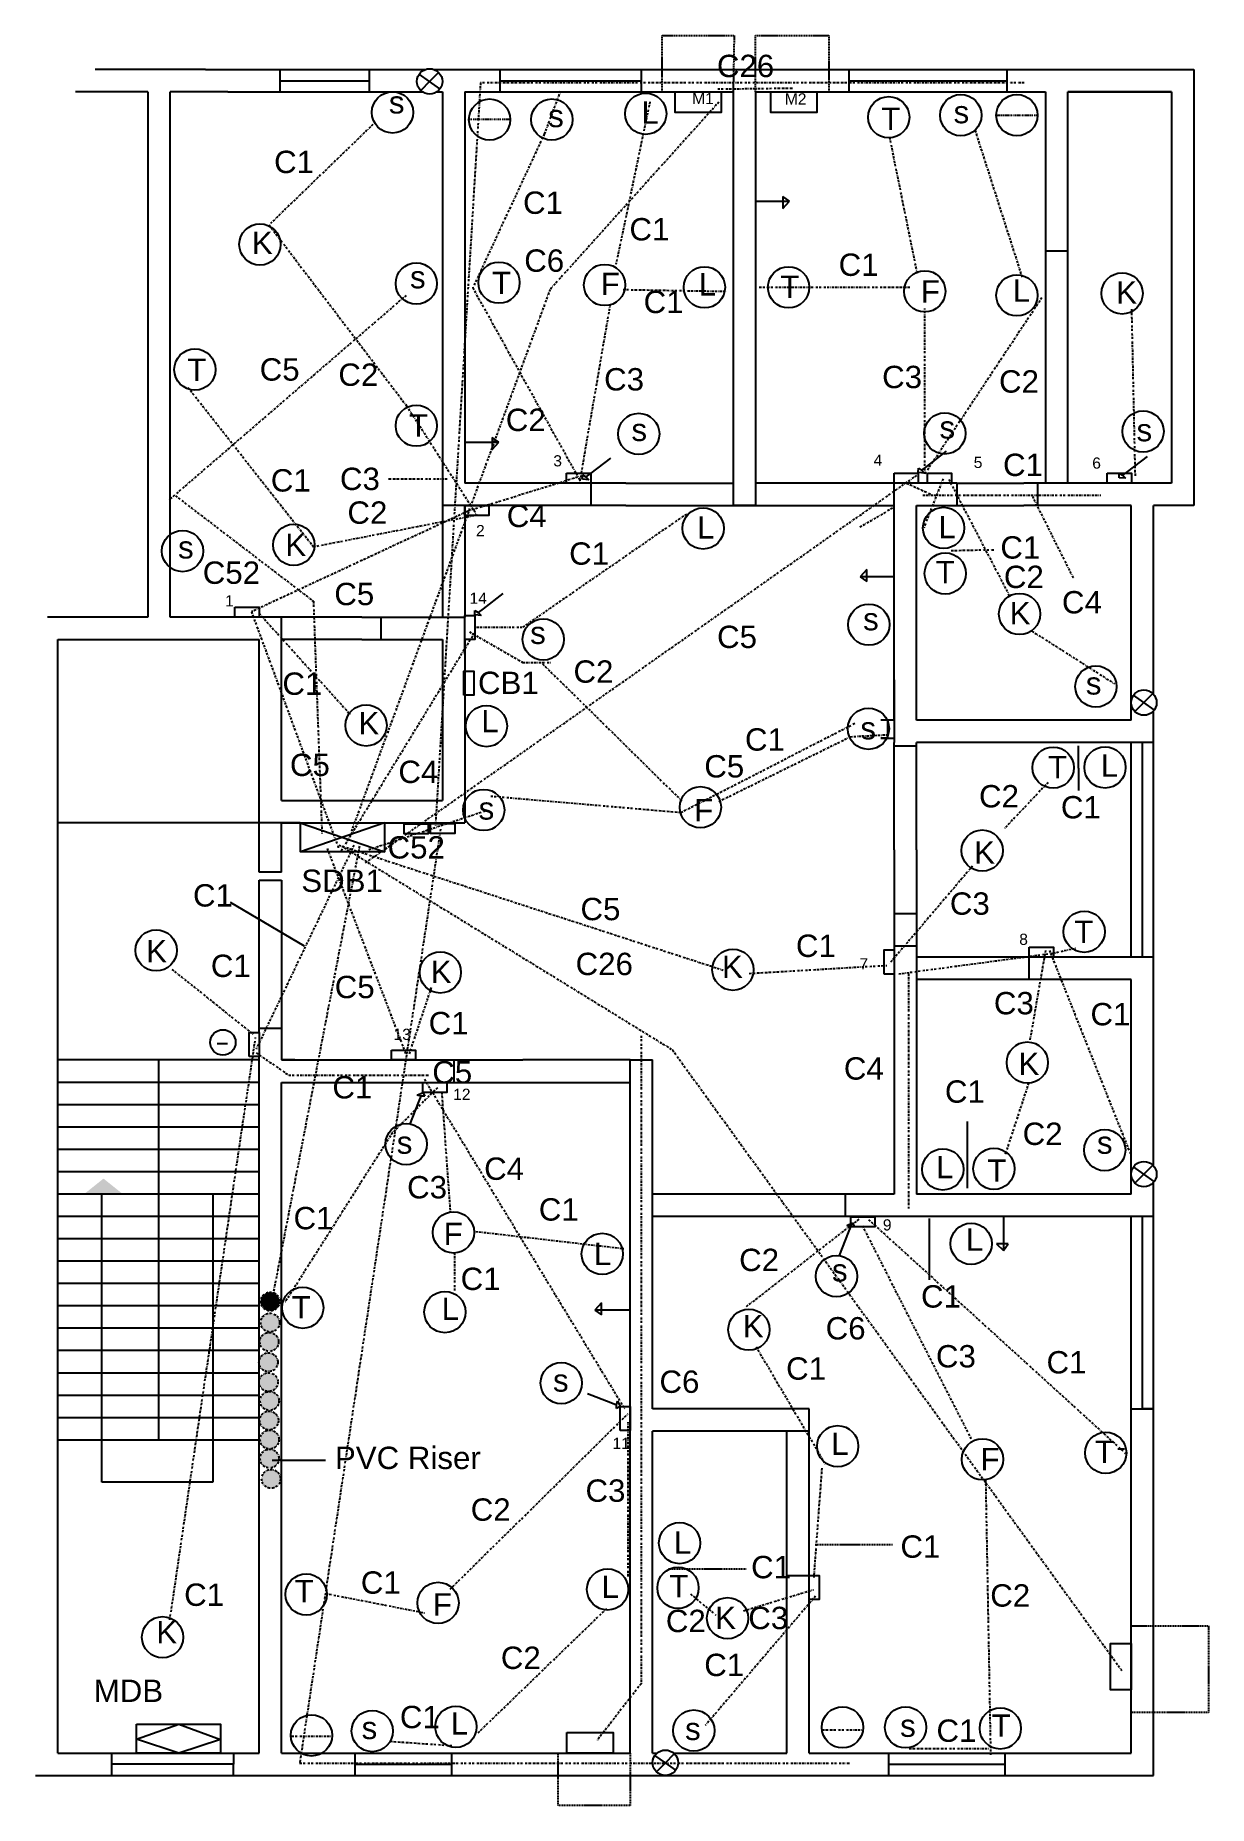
# Model space of a CAD drawing. Header units: inches. Extents: x 388 to 912, y 83 to 875.
import ezdxf

# ---------------------------------------------------------------- set-up
doc = ezdxf.new("R2010")
doc.units = ezdxf.units.IN
doc.header["$MEASUREMENT"] = 0
for name, pattern in [('BORDER', [1.75, 0.5, -0.25, 0.5, -0.25, 0, -0.25]), ('BORDERX2', [3.5, 1, -0.5, 1, -0.5, 0, -0.5]), ('DASHED', [0.75, 0.5, -0.25])]:
    doc.linetypes.add(name, pattern=pattern)
doc.styles.get("Standard").update_dxf_attribs({"font": 'arial.ttf'})

msp = doc.modelspace()

# ---------------------------------------------------------------- hatches: boundary and pattern name
at = {"linetype": 'Continuous', "true_color": 0xffffff}
h = msp.add_hatch(color=7, dxfattribs=at)
h.set_gradient(color1=(147, 39, 143), color2=(169, 83, 160), tint=1)
h.paths.add_polyline_path([(442.61, 366.7), (397.61, 366.7), (397.61, 356.7), (442.61, 356.7)], flags=17)
h.paths.add_polyline_path([(488.35, 308.69, 1), (496.78, 308.69, 1)], flags=17)
h.paths.add_polyline_path([(496.78, 299.24, 1), (488.35, 299.24, 1)], flags=17)
h.paths.add_polyline_path([(496.39, 290.58, 1), (487.96, 290.58, 1)], flags=17)
h.paths.add_polyline_path([(495.99, 281.53, 0.929484), (487.61, 282.14), (487.61, 280.91, 0.929484)], flags=16)
h.paths.add_polyline_path([(496.55, 264.23, -1), (488.12, 264.23, -0.391309), (492, 268.43, -0.403097), (487.61, 272.28), (487.86, 255.45, -1), (496.29, 255.45, -0.411528), (492.21, 251.15, -0.423117), (496.55, 246.94, -0.420326), (492.33, 242.64, -0.414214), (496.55, 238.42, -0.038769), (496.5, 237.77), (497.61, 237.77), (497.61, 331.34), (494, 312.65, -0.315457), (496.78, 308.69, -1), (488.35, 308.69, -0.520384), (494, 312.65), (497.61, 331.34), (497.61, 237.77), (496.5, 237.77, -0.925355), (488.12, 238.42, -0.420326), (492.33, 242.72, -0.414214), (488.12, 246.94, -0.411528), (492.2, 251.24, -0.423117), (487.86, 255.45), (487.61, 106.7), (487.61, 246.7), (466.89, 246.7), (466.89, 227.84), (417.3, 227.84), (417.3, 246.7), (397.61, 246.7), (397.61, 356.7), (442.61, 356.7), (487.61, 356.7), (487.61, 282.14, -0.929484), (495.99, 281.53, -0.929484), (487.61, 280.91), (487.61, 272.99, -0.958642), (496.02, 272.64, -0.391309), (492.14, 268.44, -0.427854)])
h.paths.add_polyline_path([(496.55, 264.23, -1), (488.12, 264.23, -0.391309), (492, 268.43, -0.403097), (487.61, 272.28, -0.021115), (487.59, 272.64, -0.021115), (487.61, 272.99), (487.61, 280.91, -0.036547), (487.56, 281.53, -1), (495.99, 281.53, -0.929484), (487.61, 280.91), (487.61, 272.99, -0.958642), (496.02, 272.64, -0.391309), (492.14, 268.44, -0.427854)], flags=17)
h.paths.add_polyline_path([(487.61, 286.7), (466.89, 286.7), (466.89, 276.7), (487.61, 276.7), (487.61, 280.91, -0.036547), (487.56, 281.53, -0.036547), (487.61, 282.14)], flags=17)
h.paths.add_polyline_path([(487.61, 296.7), (466.91, 296.7), (466.89, 296.62), (466.89, 286.7), (487.61, 286.7)], flags=17)
h.paths.add_polyline_path([(487.61, 306.7), (468.38, 306.7), (466.91, 296.7), (487.61, 296.7)], flags=17)
h.paths.add_polyline_path([(487.61, 316.7), (469.85, 316.7), (468.38, 306.7), (487.61, 306.7)], flags=17)
h.paths.add_polyline_path([(487.61, 326.7), (471.32, 326.7), (469.85, 316.7), (487.61, 316.7)], flags=17)
h.paths.add_polyline_path([(466.89, 346.7), (442.61, 346.7), (442.61, 336.7), (466.89, 336.7)], flags=16)
h.paths.add_polyline_path([(442.61, 336.7), (417.3, 336.7), (417.3, 326.7), (442.61, 326.7)], flags=16)
h.paths.add_polyline_path([(442.61, 346.7), (417.3, 346.7), (417.3, 336.7), (442.61, 336.7)], flags=16)
h.paths.add_polyline_path([(442.61, 356.7), (417.3, 356.7), (417.3, 346.7), (442.61, 346.7)], flags=16)
h.paths.add_polyline_path([(466.89, 336.7), (442.61, 336.7), (442.61, 326.7), (466.89, 326.7)], flags=16)
h.paths.add_polyline_path([(487.61, 346.7), (474.26, 346.7), (472.79, 336.7), (487.61, 336.7)], flags=17)
h.paths.add_polyline_path([(474.26, 346.7), (466.89, 346.7), (466.89, 336.7), (472.79, 336.7)], flags=16)
h.paths.add_polyline_path([(475.74, 356.7), (466.89, 356.7), (466.89, 346.7), (474.26, 346.7)], flags=16)
h.paths.add_polyline_path([(487.61, 356.7), (475.74, 356.7), (474.26, 346.7), (487.61, 346.7)], flags=17)
h.paths.add_polyline_path([(466.89, 356.7), (442.61, 356.7), (442.61, 346.7), (466.89, 346.7)], flags=16)
h.paths.add_polyline_path([(472.79, 336.7), (466.89, 336.7), (466.89, 326.7), (471.32, 326.7)], flags=16)
h.paths.add_polyline_path([(487.61, 336.7), (472.79, 336.7), (471.32, 326.7), (487.61, 326.7)], flags=17)
h.paths.add_polyline_path([(471.32, 326.7), (466.89, 326.7), (466.89, 316.7), (469.85, 316.7)], flags=16)
h.paths.add_polyline_path([(466.89, 326.7), (442.61, 326.7), (442.61, 316.7), (466.89, 316.7)], flags=16)
h.paths.add_polyline_path([(442.61, 326.7), (417.3, 326.7), (417.3, 316.7), (442.61, 316.7)], flags=16)
h.paths.add_polyline_path([(442.61, 316.7), (417.3, 316.7), (417.3, 306.7), (442.61, 306.7)], flags=16)
h.paths.add_polyline_path([(466.89, 316.7), (442.61, 316.7), (442.61, 306.7), (466.89, 306.7)], flags=16)
h.paths.add_polyline_path([(469.85, 316.7), (466.89, 316.7), (466.89, 306.7), (468.38, 306.7)], flags=16)
h.paths.add_polyline_path([(466.89, 306.7), (442.61, 306.7), (442.61, 296.7), (466.89, 296.7)], flags=16)
h.paths.add_polyline_path([(442.61, 306.7), (417.3, 306.7), (417.3, 296.7), (442.61, 296.7)], flags=16)
h.paths.add_polyline_path([(442.61, 296.7), (417.3, 296.7), (417.3, 286.7), (442.61, 286.7)], flags=16)
h.paths.add_polyline_path([(466.89, 296.62), (466.89, 296.7), (442.61, 296.7), (442.61, 286.7), (465.44, 286.7)], flags=16)
h.paths.add_polyline_path([(465.44, 286.7), (442.61, 286.7), (442.61, 276.7), (463.96, 276.7)], flags=16)
h.paths.add_polyline_path([(466.89, 296.62), (465.44, 286.7), (466.89, 286.7)], flags=0)
h.paths.add_polyline_path([(466.89, 286.7), (465.44, 286.7), (463.96, 276.7), (466.89, 276.7)], flags=16)
h.paths.add_polyline_path([(468.38, 306.7), (466.89, 306.7), (466.89, 296.7), (466.91, 296.7)], flags=16)
h.paths.add_polyline_path([(417.3, 356.7), (397.61, 356.7), (397.61, 346.7), (417.3, 346.7)], flags=16)
h.paths.add_polyline_path([(417.3, 346.7), (397.61, 346.7), (397.61, 336.7), (417.3, 336.7)], flags=16)
h.paths.add_polyline_path([(442.61, 366.7), (397.61, 366.7), (397.61, 356.7), (417.3, 356.7), (442.61, 356.7)], flags=17)
h.paths.add_polyline_path([(417.3, 336.7), (397.61, 336.7), (397.61, 326.7), (417.3, 326.7)], flags=16)
h.paths.add_polyline_path([(417.3, 326.7), (397.61, 326.7), (397.61, 316.7), (417.3, 316.7)], flags=16)
h.paths.add_polyline_path([(417.3, 316.7), (397.61, 316.7), (397.61, 306.7), (417.3, 306.7)], flags=16)
h.paths.add_polyline_path([(417.3, 306.7), (397.61, 306.7), (397.61, 296.7), (417.3, 296.7)], flags=16)
h.paths.add_polyline_path([(417.3, 296.7), (397.61, 296.7), (397.61, 286.7), (417.3, 286.7)], flags=16)
h.paths.add_polyline_path([(417.3, 286.7), (397.61, 286.7), (397.61, 276.7), (417.3, 276.7)], flags=16)
h.paths.add_polyline_path([(417.3, 276.7), (397.61, 276.7), (397.61, 266.7), (417.3, 266.7)], flags=16)
h.paths.add_polyline_path([(417.3, 266.7), (397.61, 266.7), (397.61, 256.7), (417.3, 256.7)], flags=16)
h.paths.add_polyline_path([(417.3, 256.7), (397.61, 256.7), (397.61, 246.7), (417.3, 246.7)], flags=16)
h.paths.add_polyline_path([(442.61, 256.7), (417.3, 256.7), (417.3, 246.7), (442.61, 246.7)], flags=16)
h.paths.add_polyline_path([(442.61, 266.7), (417.3, 266.7), (417.3, 256.7), (442.61, 256.7)], flags=16)
h.paths.add_polyline_path([(442.61, 276.7), (417.3, 276.7), (417.3, 266.7), (442.61, 266.7)], flags=16)
h.paths.add_polyline_path([(442.61, 286.7), (417.3, 286.7), (417.3, 276.7), (442.61, 276.7)], flags=16)
h.paths.add_polyline_path([(463.96, 276.7), (442.61, 276.7), (442.61, 266.7), (462.49, 266.7)], flags=16)
h.paths.add_polyline_path([(461.02, 256.7), (442.61, 256.7), (442.61, 246.7), (459.55, 246.7)], flags=16)
h.paths.add_polyline_path([(462.49, 266.7), (442.61, 266.7), (442.61, 256.7), (461.02, 256.7)], flags=16)
h.paths.add_polyline_path([(459.55, 246.7), (442.61, 246.7), (417.3, 246.7), (417.3, 227.84), (456.77, 227.84)], flags=16)
h.paths.add_polyline_path([(466.89, 246.7), (459.55, 246.7), (456.77, 227.84), (466.89, 227.84)], flags=17)
h.paths.add_polyline_path([(487.61, 256.7), (466.89, 256.7), (466.89, 246.7), (487.61, 246.7)], flags=16)
h.paths.add_polyline_path([(466.89, 256.7), (461.02, 256.7), (459.55, 246.7), (466.89, 246.7)], flags=16)
h.paths.add_polyline_path([(466.89, 266.7), (462.49, 266.7), (461.02, 256.7), (466.89, 256.7)], flags=16)
h.paths.add_polyline_path([(466.89, 276.7), (463.96, 276.7), (462.49, 266.7), (466.89, 266.7)], flags=16)
h.paths.add_polyline_path([(487.61, 272.28, -0.021115), (487.59, 272.64, -0.021115), (487.61, 272.99), (487.61, 276.7), (466.89, 276.7), (466.89, 266.7), (487.61, 266.7)], flags=17)
h.paths.add_polyline_path([(487.61, 266.7), (466.89, 266.7), (466.89, 256.7), (487.61, 256.7)], flags=16)
h.paths.add_polyline_path([(487.61, 272.28, -0.021115), (487.59, 272.64, -1), (496.02, 272.64, -0.391309), (492.14, 268.44, -0.427854), (496.55, 264.23, -1), (488.12, 264.23, -0.391309), (492, 268.43, -0.403097)], flags=16)
h.paths.add_polyline_path([(497.2, 229.36, 1), (488.77, 229.36, 1)], flags=17)
h = msp.add_hatch(color=7, dxfattribs=at)
h.set_gradient(color1=(147, 39, 143), color2=(169, 83, 160), tint=1)
h.paths.add_polyline_path([(496.78, 308.69, 1), (488.35, 308.69, 1)])

# ---------------------------------------------------------------- linework, layer by layer
at = {"linetype": 'DASHED'}
for p, q in [((667.91, 849.7), (667.91, 874.85)), ((667.91, 874.85), (700.05, 874.85)), ((700.05, 874.85), (699.61, 849.7)), ((709.61, 849.7), (709.61, 874.96)), ((709.61, 874.96), (742.33, 874.96)), ((742.33, 874.96), (742.33, 849.7)), ((736.23, 199.97), (770.82, 199.97)), ((670.77, 189.16), (705.36, 189.16)), ((877.61, 163.56), (912.2, 163.56)), ((912.2, 163.56), (912.2, 124.82)), ((912.2, 124.82), (877.61, 124.82)), ((621.34, 83.22), (621.34, 106.7)), ((653.61, 106.7), (653.61, 83.22)), ((653.61, 83.22), (621.34, 83.22))]:
    msp.add_line(p, q, dxfattribs=at)
for p, q in [((463.61, 859.7), (414.35, 859.7)), ((463.61, 859.7), (561.91, 859.7)), ((463.61, 859.7), (561.91, 859.7)), ((496.84, 859.7), (496.84, 849.7)), ((536.82, 859.7), (536.82, 849.7)), ((563.89, 854.37), (559.25, 857.66)), ((563.89, 854.37), (567.89, 858.41)), ((565.86, 859.7), (905.61, 859.7)), ((565.86, 859.7), (663.61, 859.7)), ((595.46, 849.7), (595.46, 859.7)), ((658.69, 849.7), (658.69, 859.7)), ((663.61, 859.7), (905.61, 859.7)), ((751.47, 849.7), (751.47, 859.7)), ((822.13, 849.7), (822.13, 859.7)), ((905.61, 859.7), (905.61, 664.7)), ((437.84, 849.7), (405.49, 849.7)), ((437.84, 849.7), (437.84, 614.7)), ((473.61, 849.7), (447.84, 849.7)), ((447.84, 614.7), (447.84, 849.7)), ((473.61, 849.7), (560.65, 849.7)), ((496.84, 854.7), (536.82, 854.7)), ((563.89, 854.37), (559.88, 850.34)), ((563.89, 854.37), (563.89, 854.37)), ((568.52, 851.09), (563.89, 854.37)), ((567.12, 849.7), (569.61, 849.7)), ((569.61, 849.7), (569.61, 650.7)), ((569.61, 849.7), (569.61, 650.7)), ((579.61, 849.7), (699.61, 849.7)), ((579.61, 849.7), (579.61, 674.7)), ((595.46, 849.7), (595.46, 854.7)), ((595.46, 854.7), (658.69, 854.7)), ((653.61, 849.7), (699.61, 849.7)), ((699.61, 849.7), (699.61, 664.7)), ((709.61, 849.7), (709.61, 664.7)), ((709.61, 849.7), (839.32, 849.7)), ((751.47, 854.7), (822.13, 854.7)), ((839.32, 849.7), (839.32, 674.7)), ((849.32, 849.7), (887.61, 849.7)), ((849.32, 849.7), (895.61, 849.7)), ((895.61, 849.7), (849.32, 849.7)), ((849.32, 674.7), (849.32, 849.7)), ((895.61, 849.7), (895.61, 674.7)), ((709.61, 800.83), (724.8, 800.83)), ((724.8, 800.83), (721.8, 802.92)), ((721.8, 802.92), (721.8, 797.56)), ((721.8, 797.56), (724.8, 800.83)), ((839.32, 778.6), (849.32, 778.6)), ((579.61, 693.01), (594.8, 693.01)), ((594.8, 693.01), (591.8, 695.1)), ((591.8, 695.1), (591.8, 689.74)), ((591.8, 689.74), (594.8, 693.01)), ((794.89, 688.95), (786.07, 682.21)), ((644.72, 685.92), (635.9, 679.17)), ((782.4, 679.46), (782.42, 681.41)), ((782.42, 681.41), (783.88, 680.53)), ((786.07, 682.21), (783.88, 680.53)), ((884.75, 686.63), (875.93, 679.89)), ((651.61, 674.7), (579.61, 674.7)), ((632.23, 676.42), (632.25, 678.37)), ((635.02, 676.14), (632.23, 676.42)), ((632.25, 678.37), (633.7, 677.5)), ((635.9, 679.17), (633.7, 677.5)), ((633.7, 677.5), (635.02, 676.14)), ((635.9, 674.7), (635.9, 664.7)), ((651.61, 674.7), (699.61, 674.7)), ((757.61, 674.7), (709.61, 674.7)), ((799.61, 674.7), (757.61, 674.7)), ((771.61, 664.7), (771.61, 674.7)), ((785.2, 679.17), (782.4, 679.46)), ((783.88, 680.53), (785.2, 679.17)), ((799.61, 674.7), (829.61, 674.7)), ((799.61, 674.7), (799.61, 664.7)), ((895.61, 674.7), (829.61, 674.7)), ((835.65, 674.7), (835.65, 664.7)), ((872.26, 677.14), (872.28, 679.09)), ((875.06, 676.86), (872.26, 677.14)), ((872.28, 679.09), (873.74, 678.21)), ((875.93, 679.89), (873.74, 678.21)), ((873.74, 678.21), (875.06, 676.86)), ((579.61, 664.7), (569.61, 664.7)), ((579.61, 664.7), (579.61, 650.7)), ((651.61, 664.7), (579.61, 664.7)), ((651.61, 664.7), (699.61, 664.7)), ((709.61, 664.7), (699.61, 664.7)), ((704.61, 664.7), (699.61, 664.7)), ((699.61, 664.7), (709.61, 664.7)), ((709.61, 664.7), (757.61, 664.7)), ((757.61, 664.7), (771.61, 664.7)), ((771.61, 568.7), (771.61, 664.7)), ((781.61, 568.7), (781.61, 664.7)), ((781.61, 664.7), (799.61, 664.7)), ((799.61, 664.7), (829.61, 664.7)), ((877.61, 664.7), (829.61, 664.7)), ((877.61, 594.7), (877.61, 664.7)), ((905.61, 664.7), (887.61, 664.7)), ((887.61, 594.7), (887.61, 664.7)), ((569.61, 650.7), (569.61, 614.7)), ((579.61, 650.7), (579.61, 614.7)), ((759.42, 636.02), (756.42, 632.75)), ((759.42, 630.66), (759.42, 636.02)), ((771.61, 632.75), (756.42, 632.75)), ((756.42, 632.75), (759.42, 630.66)), ((584.08, 615.78), (584.1, 617.73)), ((584.1, 617.73), (585.56, 616.85)), ((587.75, 618.53), (585.56, 616.85)), ((596.57, 625.27), (587.75, 618.53)), ((437.84, 614.7), (393.08, 614.7)), ((497.61, 614.7), (447.84, 614.7)), ((497.61, 604.7), (497.61, 614.7)), ((533.61, 614.7), (497.61, 614.7)), ((533.61, 614.7), (569.61, 614.7)), ((542.25, 604.7), (542.25, 614.7)), ((569.61, 614.7), (579.61, 614.7)), ((579.61, 598.23), (579.61, 614.7)), ((586.88, 615.5), (584.08, 615.78)), ((585.56, 616.85), (586.88, 615.5)), ((397.61, 604.7), (487.61, 604.7)), ((397.61, 106.7), (397.61, 604.7)), ((487.61, 500.7), (487.61, 604.7)), ((497.61, 532.7), (497.61, 604.7)), ((533.61, 604.7), (497.61, 604.7)), ((533.61, 604.7), (569.61, 604.7)), ((569.61, 604.7), (569.61, 532.7)), ((579.61, 604.7), (579.61, 522.7)), ((877.61, 568.7), (877.61, 594.7)), ((887.61, 580.24), (887.61, 594.7)), ((771.61, 586.66), (771.61, 558.7)), ((883.29, 576.54), (878.65, 579.82)), ((883.29, 576.54), (887.29, 580.58)), ((883.29, 576.54), (879.29, 572.51)), ((883.29, 576.54), (883.29, 576.54)), ((887.93, 573.26), (883.29, 576.54)), ((887.61, 369.36), (887.61, 572.85)), ((771.61, 568.7), (765.61, 568.7)), ((771.61, 568.7), (768.61, 568.7)), ((768.61, 568.7), (768.61, 560.7)), ((877.61, 568.7), (781.61, 568.7)), ((877.61, 568.7), (781.61, 568.7)), ((768.61, 560.7), (765.61, 560.7)), ((765.61, 560.7), (768.61, 560.7)), ((768.61, 560.7), (771.61, 560.7)), ((771.61, 510.7), (771.61, 558.7)), ((781.61, 557.01), (771.61, 557.01)), ((877.61, 558.7), (781.61, 558.7)), ((781.61, 557.01), (781.61, 558.7)), ((781.61, 510.7), (781.61, 557.01)), ((854.06, 547.19), (854.06, 557.19)), ((877.61, 462.7), (877.61, 558.7)), ((887.61, 558.7), (877.61, 558.7)), ((882.61, 462.7), (882.61, 558.7)), ((854.11, 537.28), (854.11, 547.28)), ((497.61, 532.7), (569.61, 532.7)), ((506, 522.7), (397.61, 522.7)), ((497.61, 522.7), (579.61, 522.7)), ((497.61, 500.7), (497.61, 522.7)), ((506, 522.7), (543.67, 509.8)), ((543.67, 522.7), (506.13, 509.8)), ((771.61, 510.7), (771.61, 452.7)), ((781.61, 510.7), (781.61, 462.7)), ((497.61, 500.7), (487.61, 500.7)), ((487.61, 429.04), (487.61, 497.19)), ((487.61, 497.19), (497.61, 497.19)), ((497.61, 497.19), (497.61, 416.7)), ((781.61, 482.06), (771.61, 482.06)), ((781.61, 482.06), (781.61, 356.7)), ((781.61, 467.68), (771.61, 467.68)), ((811.61, 462.7), (781.61, 462.7)), ((877.61, 462.7), (811.61, 462.7)), ((832.02, 452.7), (832.02, 462.7)), ((887.61, 462.7), (877.61, 462.7)), ((771.61, 452.7), (771.61, 356.7)), ((811.61, 452.7), (781.61, 452.7)), ((877.61, 452.7), (811.61, 452.7)), ((877.61, 356.7), (877.61, 452.7)), ((487.61, 430.97), (497.61, 430.97)), ((468.9, 424.1), (473.49, 424.1)), ((487.61, 416.7), (397.61, 416.7)), ((442.61, 416.7), (442.61, 246.7)), ((487.61, 416.7), (487.61, 418.25)), ((487.61, 106.7), (487.61, 416.7)), ((497.61, 416.7), (605.61, 416.7)), ((503.57, 416.7), (497.61, 416.7)), ((574.85, 406.7), (574.85, 416.7)), ((653.61, 416.7), (605.61, 416.7)), ((653.61, 416.7), (663.61, 416.7)), ((653.61, 387.91), (653.61, 416.7)), ((663.61, 260.7), (663.61, 416.7)), ((487.61, 406.7), (397.61, 406.7)), ((487.61, 406.7), (397.61, 406.7)), ((497.61, 406.7), (605.61, 406.7)), ((497.61, 106.7), (497.61, 406.7)), ((605.61, 406.7), (653.61, 406.7)), ((653.61, 106.7), (653.61, 406.7)), ((487.61, 396.7), (397.61, 396.7)), ((555.02, 387.64), (559.08, 397.97)), ((558.26, 401.02), (560.8, 402.23)), ((560.09, 400.55), (558.26, 401.02)), ((559.08, 397.97), (560.09, 400.55)), ((561.79, 400.55), (560.09, 400.55)), ((560.8, 402.23), (561.79, 400.55)), ((804.25, 389.19), (804.25, 374)), ((487.61, 386.7), (397.61, 386.7)), ((487.61, 386.7), (397.61, 386.7)), ((487.61, 386.7), (397.61, 386.7)), ((487.61, 386.7), (397.61, 386.7)), ((487.61, 376.7), (397.61, 376.7)), ((804.25, 374.64), (804.25, 359.44)), ((487.61, 366.7), (397.61, 366.7)), ((883.29, 365.66), (878.65, 368.94)), ((883.29, 365.66), (879.29, 361.62)), ((883.29, 365.66), (887.29, 369.69)), ((883.29, 365.66), (883.29, 365.66)), ((887.93, 362.38), (883.29, 365.66)), ((487.61, 356.7), (397.61, 356.7)), ((417.3, 227.84), (417.3, 356.7)), ((466.89, 356.7), (466.89, 227.84)), ((711.61, 356.7), (663.61, 356.7)), ((771.61, 356.7), (711.61, 356.7)), ((749.73, 356.7), (749.73, 346.7)), ((877.61, 356.7), (781.61, 356.7)), ((794.45, 356.7), (781.61, 356.7)), ((887.61, 96.7), (887.61, 361.96)), ((487.61, 346.7), (397.61, 346.7)), ((487.61, 346.7), (397.61, 346.7)), ((711.61, 346.7), (663.61, 346.7)), ((793.04, 346.7), (711.61, 346.7)), ((877.61, 346.7), (711.61, 346.7)), ((750.4, 342.62), (752.94, 343.83)), ((752.23, 342.15), (750.4, 342.62)), ((751.22, 339.58), (752.23, 342.15)), ((753.93, 342.15), (752.23, 342.15)), ((752.94, 343.83), (753.93, 342.15)), ((877.61, 346.7), (771.61, 346.7)), ((787.27, 345.81), (787.27, 330.62)), ((820.56, 346.7), (820.56, 331.51)), ((877.61, 260.7), (877.61, 346.7)), ((887.61, 346.7), (877.61, 346.7)), ((882.61, 260.7), (882.61, 346.7)), ((487.61, 336.7), (397.61, 336.7)), ((487.61, 336.7), (397.61, 336.7)), ((747.16, 329.24), (751.22, 339.58)), ((787.27, 333.55), (787.27, 318.36)), ((822.65, 334.51), (817.29, 334.51)), ((817.29, 334.51), (820.56, 331.51)), ((820.56, 331.51), (822.65, 334.51)), ((487.61, 326.7), (397.61, 326.7)), ((487.61, 316.7), (397.61, 316.7)), ((487.61, 306.7), (397.61, 306.7)), ((640.72, 308.02), (637.71, 304.76)), ((652.91, 304.76), (637.71, 304.76)), ((637.71, 304.76), (640.72, 302.67)), ((640.72, 302.67), (640.72, 308.02)), ((877.61, 233.47), (877.61, 303.7)), ((487.61, 296.7), (397.61, 296.7)), ((487.61, 286.7), (397.61, 286.7)), ((663.61, 260.7), (663.61, 278.98)), ((487.61, 276.7), (397.61, 276.7)), ((487.61, 266.7), (397.61, 266.7)), ((634.55, 267.56), (644.88, 263.51)), ((644.88, 263.51), (647.45, 262.5)), ((647.45, 262.5), (647.93, 264.33)), ((647.45, 260.8), (647.45, 262.5)), ((649.13, 261.79), (647.45, 260.8)), ((647.93, 264.33), (649.13, 261.79)), ((487.61, 256.7), (397.61, 256.7)), ((706.86, 260.7), (663.61, 260.7)), ((733.61, 260.7), (695.16, 260.7)), ((733.61, 250.7), (733.61, 260.7)), ((877.61, 260.7), (887.61, 260.7)), ((887.61, 260.7), (882.61, 260.7)), ((487.61, 246.7), (397.61, 246.7)), ((663.61, 106.7), (663.61, 250.7)), ((663.61, 106.7), (663.61, 250.7)), ((708.09, 250.7), (663.61, 250.7)), ((733.61, 250.7), (695.16, 250.7)), ((723.61, 220.7), (723.61, 250.7)), ((733.61, 220.7), (733.61, 250.7)), ((877.61, 106.7), (877.61, 250.7)), ((874.61, 242.7), (871.61, 242.7)), ((466.89, 227.84), (417.3, 227.84)), ((723.61, 106.7), (723.61, 220.7)), ((733.61, 106.7), (733.61, 220.7)), ((723.61, 186.16), (733.61, 186.16)), ((432.88, 112.99), (451.73, 119.6)), ((451.73, 119.6), (470.42, 112.82)), ((451.73, 106.7), (432.88, 112.99)), ((470.42, 112.82), (451.73, 106.7)), ((397.61, 106.7), (487.61, 106.7)), ((421.82, 101.7), (421.82, 106.7)), ((476.16, 106.7), (476.16, 101.7)), ((497.61, 106.7), (653.61, 106.7)), ((530.6, 96.7), (530.6, 106.7)), ((573.7, 106.7), (573.7, 96.7)), ((663.61, 106.7), (665.6, 106.7)), ((669.29, 102.38), (664.65, 105.67)), ((669.29, 102.38), (673.29, 106.42)), ((672.99, 106.7), (723.61, 106.7)), ((733.61, 106.7), (877.61, 106.7)), ((769.21, 96.7), (769.21, 106.7)), ((769.21, 106.7), (877.61, 106.7)), ((821.31, 96.7), (821.31, 106.7)), ((387.61, 96.7), (887.61, 96.7)), ((421.82, 96.7), (421.82, 101.7)), ((476.16, 101.7), (421.82, 101.7)), ((476.16, 96.7), (476.16, 101.7)), ((530.6, 101.7), (573.7, 101.7)), ((669.29, 102.38), (665.29, 98.35)), ((669.29, 102.38), (669.29, 102.38)), ((673.93, 99.1), (669.29, 102.38)), ((769.21, 101.7), (821.31, 101.7))]:
    msp.add_line(p, q)
at = {"color": 4, "linetype": 'BORDERX2'}
for p, q in [((586.62, 853.74), (566.45, 521.45)), ((829.67, 853.74), (586.62, 853.74)), ((568.78, 520), (505.77, 102.13)), ((505.77, 102.13), (751.56, 102.13))]:
    msp.add_line(p, q, dxfattribs=at)
at = {"color": 40, "linetype": 'BORDERX2', "true_color": 0xf8d731}
for p, q in [((622.37, 850.04), (615.17, 830.85)), ((662.37, 845.24), (647.17, 772.47)), ((538.45, 835.05), (492.08, 790.2)), ((807.78, 832.45), (828.8, 766.77)), ((615.17, 830.85), (583.16, 762.08)), ((769.48, 829.45), (781.87, 768.28)), ((492.08, 790.2), (553.6, 709.27)), ((583.16, 762.08), (631.17, 675.72)), ((650.37, 761.28), (696.77, 760.48)), ((711.31, 762.42), (778.9, 762.42)), ((631.17, 675.72), (644.77, 754.88)), ((837.63, 757.6), (785.33, 678.8)), ((785.33, 678.8), (785.33, 752.78)), ((879.47, 677.99), (877.86, 752.78)), ((511.96, 646.14), (455.95, 717.3)), ((553.6, 709.27), (585.07, 660.36)), ((793.49, 676.7), (784.82, 654.68)), ((796.02, 676.34), (823.11, 624.36)), ((585.07, 660.36), (511.96, 646.14)), ((678.69, 660.87), (605.33, 610.18)), ((487.6, 616.52), (528.36, 571.26)), ((605.33, 610.18), (584.5, 610.18)), ((581.66, 608.18), (605.58, 594.51)), ((833.22, 608.48), (870.06, 585.01)), ((605.58, 594.51), (618.12, 594.51)), ((614.39, 593.89), (676.88, 532.34)), ((752.04, 561.31), (769.25, 562.21)), ((693.18, 532.34), (752.04, 561.31)), ((840.45, 540.87), (820.77, 520.05)), ((806.65, 503.44), (769.64, 459.96)), ((773.68, 455.24), (842.71, 464.51)), ((839.26, 465.73), (832.28, 425.57)), ((841.01, 465.73), (877.12, 374.93)), ((842.71, 464.51), (853.15, 466.83)), ((448.66, 457.22), (484.89, 428.26)), ((706.76, 455.41), (768.35, 459.03)), ((564.58, 449.08), (554.62, 419.21)), ((447.72, 166.28), (486.05, 426.81)), ((567.34, 404.22), (547.21, 384.1)), ((831.69, 406.36), (821.21, 374.35)), ((569.26, 402.3), (573.09, 348.64)), ((547.21, 384.1), (499.27, 308.4)), ((755.75, 345.45), (705.21, 306.17)), ((757.4, 342.47), (805.95, 247.29)), ((760.2, 345.27), (875.04, 240.76)), ((584.6, 340.02), (650.75, 332.35)), ((575.01, 330.44), (575.01, 313.19)), ((709.89, 288.4), (740.78, 236.01)), ((573.09, 180), (652.67, 258.57)), ((652.67, 185.75), (652.67, 254.74)), ((812.48, 228.63), (814.72, 106)), ((517.48, 178.08), (561.59, 169.46)), ((680.5, 177.88), (691.88, 168.4)), ((736.48, 176.93), (687.14, 119.09)), ((704.22, 170.29), (735.53, 179.78)), ((585.56, 115.8), (643.08, 171.38)), ((546.25, 111.97), (574.05, 110.05)), ((778.29, 108.79), (814.18, 108.79))]:
    msp.add_line(p, q, dxfattribs=at)
at = {"color": 3, "linetype": 'BORDERX2'}
for p, q in [((692.71, 851), (726.38, 851.41)), ((693.23, 845.16), (617.72, 761.32)), ((617.72, 761.32), (528.58, 518.16)), ((553.36, 758.68), (447.3, 667.14)), ((450.19, 669.07), (511.9, 621.85)), ((511.9, 621.85), (515.75, 517.78)), ((676.28, 527.43), (754.05, 567.29)), ((591.2, 534.74), (676.28, 527.43)), ((536.69, 510.82), (588.54, 528.09)), ((525.74, 511.53), (672.46, 421.21)), ((658.41, 427.58), (658.41, 137.73)), ((672.46, 421.21), (873.34, 143.72)), ((658.41, 137.73), (638.78, 112.35))]:
    msp.add_line(p, q, dxfattribs=at)
at = {"linetype": 'BORDER'}
for p, q in [((581.51, 837.53), (599.87, 837.53)), ((817.57, 839.23), (835.93, 839.23))]:
    msp.add_line(p, q, dxfattribs=at)
at = {"color": 1, "linetype": 'BORDERX2'}
for p, q in [((535.26, 504.87), (782.11, 678.43)), ((630.04, 677.33), (580.86, 662.07)), ((777.18, 674.7), (788.95, 669.27)), ((784.43, 669.27), (864.08, 669.27)), ((833.41, 668.72), (851.8, 631.95)), ((580.86, 662.07), (484.2, 617.15)), ((484.2, 617.15), (523.05, 511.65)), ((524.41, 510.3), (584.09, 607.92)), ((518.07, 511.27), (553.37, 418.97)), ((523.24, 512.8), (695.11, 456.93)), ((778.07, 455.26), (778.07, 350.29)), ((486.39, 419.87), (500.87, 409.92)), ((500.87, 409.92), (555.18, 409.92)), ((555.18, 409.92), (563.33, 409.92)), ((561.52, 408.11), (651.13, 260.6)), ((739.24, 234.14), (735.62, 185.27))]:
    msp.add_line(p, q, dxfattribs=at)
at = {"linetype": 'BORDERX2'}
for p, q in [((571.68, 676.47), (545.1, 676.47)), ((770.84, 663.51), (756.05, 654.86)), ((797.1, 644.58), (816.24, 644.94)), ((502.22, 114.23), (519.81, 114.23)), ((739.45, 117.17), (758.07, 117.17))]:
    msp.add_line(p, q, dxfattribs=at)
at = {"color": 5, "linetype": 'BORDERX2'}
msp.add_line((530.05, 512.82), (486.32, 421.61), dxfattribs=at)
at = {"color": 219, "linetype": 'BORDERX2', "true_color": 0x642165}
msp.add_line((532.49, 512.28), (492.45, 304.6), dxfattribs=at)
at = {"color": 5, "linetype": 'Continuous'}
msp.add_line((507.89, 467.59), (474.79, 487.18), dxfattribs=at)
at = {"color": 7, "linetype": 'Continuous', "true_color": 0xffffff}
msp.add_line((493.43, 237.77), (517.35, 237.77), dxfattribs=at)
for points in [[(673.61, 849.7), (694.31, 849.7), (694.31, 840.43), (673.61, 840.43)], [(716.39, 849.7), (737.08, 849.7), (737.08, 840.43), (716.39, 840.43)], [(625.1, 679.17), (635.9, 679.17), (635.9, 674.7), (625.1, 674.7)], [(771.61, 679.17), (782.4, 679.17), (782.4, 674.7), (771.61, 674.7)], [(786.5, 679.17), (797.29, 679.17), (797.29, 674.7), (786.5, 674.7)], [(866.9, 679.17), (877.69, 679.17), (877.69, 674.7), (866.9, 674.7)], [(579.61, 664.7), (590.4, 664.7), (590.4, 660.23), (579.61, 660.23)], [(476.81, 619.17), (487.61, 619.17), (487.61, 614.7), (476.81, 614.7)], [(579.61, 604.7), (579.61, 615.5), (584.08, 615.5), (584.08, 604.7)], [(579.19, 579.88), (579.19, 590.68), (583.66, 590.68), (583.66, 579.88)], [(506.13, 522.7), (543.67, 522.7), (543.67, 509.8), (506.13, 509.8)], [(552.44, 522.32), (563.23, 522.32), (563.23, 517.85), (552.44, 517.85)], [(564.31, 522.5), (575.11, 522.5), (575.11, 518.03), (564.31, 518.03)], [(832.02, 467.17), (842.81, 467.17), (842.81, 462.7), (832.02, 462.7)], [(767.07, 455.14), (767.07, 465.94), (771.54, 465.94), (771.54, 455.14)], [(483.13, 418.25), (483.13, 429.04), (487.61, 429.04), (487.61, 418.25)], [(546.82, 421.17), (557.62, 421.17), (557.62, 416.7), (546.82, 416.7)], [(560.8, 406.7), (571.59, 406.7), (571.59, 402.23), (560.8, 402.23)], [(752.23, 346.62), (763.02, 346.62), (763.02, 342.15), (752.23, 342.15)], [(649.13, 250.99), (649.13, 261.79), (653.61, 261.79), (653.61, 250.99)], [(733.61, 175.37), (733.61, 186.16), (738.08, 186.16), (738.08, 175.37)], [(877.61, 155.67), (877.61, 134.98), (868.34, 134.98), (868.34, 155.67)], [(432.88, 119.6), (470.42, 119.6), (470.42, 106.7), (432.88, 106.7)], [(625.3, 115.97), (645.99, 115.97), (645.99, 106.7), (625.3, 106.7)]]:
    msp.add_lwpolyline(points, close=True)
for centre, radius in [((563.89, 854.37), 5.68), ((547.3, 840.5), 9.23), ((660.51, 839.91), 9.23), ((769.16, 838.36), 9.23), ((801.41, 839.26), 9.23), ((826.49, 839.26), 9.23), ((590.7, 837.29), 9.23), ((618.52, 837.29), 9.23), ((488.01, 781.46), 9.23), ((557.93, 763.99), 9.23), ((594.9, 764.37), 9.23), ((642.14, 763.32), 9.23), ((686.76, 762.28), 9.23), ((724.38, 762.28), 9.23), ((785.28, 760.49), 9.23), ((873.53, 759.58), 9.23), ((826.49, 758.69), 9.23), ((458.93, 725.51), 9.23), ((557.93, 700.4), 9.23), ((657.37, 696.7), 9.23), ((794.24, 696.93), 9.23), ((882.91, 697.82), 9.23), ((686.19, 654.44), 9.23), ((793.7, 654.67), 9.23), ((453.39, 644.33), 9.23), ((503.15, 647.1), 9.23), ((794.46, 634.29), 9.23), ((760.29, 611.41), 9.23), ((827.68, 616.18), 9.23), ((614.71, 604.79), 9.23), ((861.81, 583.73), 9.23), ((883.29, 576.54), 5.68), ((535.47, 566.35), 9.23), ((589.27, 566.05), 9.23), ((760.09, 564.84), 9.23), ((842.71, 547.46), 9.23), ((865.88, 547.55), 9.23), ((684.98, 529.72), 9.23), ((588.06, 528.51), 9.23), ((810.97, 510.35), 9.23), ((856.57, 474.08), 9.23), ((441.6, 465.74), 9.23), ((568.67, 455.87), 9.23), ((699.51, 457.08), 9.23), ((471.46, 424.57), 5.68), ((831.15, 415.53), 9.23), ((553.38, 379.07), 9.23), ((865.76, 376.39), 9.23), ((793.36, 367.75), 9.23), ((816.22, 368.04), 9.23), ((883.29, 365.66), 5.68), ((574.58, 339.59), 9.23), ((806.02, 334.5), 9.23), ((641.07, 329.95), 9.23), ((745.81, 320), 9.23), ((507.13, 305.88), 9.23), ((570.72, 303.95), 9.23), ((706.65, 296.08), 9.23), ((622.76, 272.17), 9.23), ((746.34, 243.94), 9.23), ((811.09, 238.09), 9.23), ((866.22, 240.99), 9.23), ((675.67, 200.63), 9.23), ((508.7, 177.66), 9.23), ((567.65, 173.88), 9.23), ((643.47, 179.9), 9.23), ((674.95, 180.61), 9.23), ((697.13, 167.03), 9.23), ((444.49, 158.53), 9.23), ((575.64, 118.47), 9.23), ((748.51, 118.22), 9.23), ((776.71, 118.22), 9.23), ((819.07, 117.75), 9.23), ((511.05, 114.62), 9.23), ((538.22, 116.56), 9.23), ((682, 116.77), 9.23), ((669.29, 102.38), 5.68)]:
    msp.add_circle(centre, radius)
at = {"linetype": 'BORDERX2'}
for centre in [(492.57, 308.69), (492.57, 299.24), (492.17, 290.58), (491.78, 281.53), (491.81, 272.64), (492.33, 264.23), (492.08, 255.45), (492.33, 246.94), (492.33, 238.42), (492.98, 229.36)]:
    msp.add_circle(centre, 4.21, dxfattribs=at)
at = {"color": 7}
msp.add_solid([(426.73, 356.7), (418.05, 363.65), (409.37, 356.7)], dxfattribs=at)

# ---------------------------------------------------------------- texts
at = {"color": 3, "linetype": 'BORDERX2', "char_height": 10, "attachment_point": 1}
for s, width, insert in [('C26', 68.987, (692.34, 866.3)), ('C6', 83.6651, (606.19, 779.24)), ('C5', 140.5961, (487.89, 730.55)), ('C52', 108.1794, (462.44, 639.66)), ('C5', 140.5961, (686.7, 553.05)), ('C52', 108.1794, (545.08, 516.8)), ('C26', 68.987, (629.16, 464.67)), ('C6', 83.6651, (740.97, 301.7)), ('C6', 83.6651, (666.66, 277.82))]:
    msp.add_mtext_dynamic_manual_height_columns(s, width=width, gutter_width=1, heights=[0], dxfattribs=dict(at, insert=insert))
at = {"attachment_point": 1}
for s, width, gutter_width, insert, char_height in [('s', 89.1337, 1, (545.67, 850.02), 10), ('M1', 690.972, 38.36, (681.26, 849.25), 5), ('M2', 690.972, 38.36, (722.7, 849.05), 5), ('s', 89.1337, 1, (616.9, 843.92), 10), ('L', 89.0299, 1, (658.58, 845.43), 10), ('T', 147.4998, 1, (765.79, 842.71), 10), ('s', 89.1337, 1, (798.18, 845.67), 10), ('K', 184.1935, 1, (484.42, 787.16), 10), ('s', 89.1337, 1, (555.12, 771.83), 10), ('T', 147.4998, 1, (591.76, 769.25), 10), ('F', 71.9703, 1, (640.38, 768.78), 10), ('L', 89.0299, 1, (684.21, 768.62), 10), ('T', 147.4998, 1, (720.68, 767.55), 10), ('F', 71.9703, 1, (783.53, 765.4), 10), ('L', 89.0299, 1, (824.66, 765.8), 10), ('K', 184.1935, 1, (870.87, 765.01), 10), ('T', 147.4998, 1, (455.53, 730.44), 10), ('T', 147.4998, 1, (554.64, 705.51), 10), ('s', 89.1337, 1, (654.13, 703.54), 10), ('s', 89.1337, 1, (791.88, 704.67), 10), ('s', 89.1337, 1, (879.98, 703.43), 10), ('3', 690.972, 38.36, (619.19, 687.19), 5), ('4', 690.972, 38.36, (762.4, 687.47), 5), ('5', 690.972, 38.36, (807.18, 686.47), 5), ('6', 690.972, 38.36, (860.17, 686.19), 5), ('L', 89.0299, 1, (683.46, 659.91), 10), ('L', 89.0299, 1, (791.41, 660.07), 10), ('K', 184.1935, 1, (499.36, 652.14), 10), ('2', 690.972, 38.36, (584.63, 655.98), 5), ('s', 89.1337, 1, (451.39, 651), 10), ('T', 147.4998, 1, (790.2, 639.92), 10), ('14', 690.972, 38.36, (581.74, 625.74), 5), ('1', 690.972, 38.36, (472.43, 624.58), 5), ('K', 184.1935, 1, (823.26, 621.53), 10), ('s', 89.1337, 1, (608.84, 612.78), 10), ('s', 89.1337, 1, (757.72, 618.88), 10), ('s', 89.1337, 1, (857.31, 590.15), 10), ('K', 184.1935, 1, (532.02, 572.31), 10), ('L', 89.0299, 1, (586.99, 573.27), 10), ('s', 89.1337, 1, (756.5, 570.1), 10), ('T', 147.4998, 1, (840.45, 552.7), 10), ('L', 89.0299, 1, (863.97, 553.42), 10), ('s', 89.1337, 1, (585.81, 534.23), 10), ('F', 71.9703, 1, (682.15, 533.49), 10), ('K', 184.1935, 1, (807.35, 514.54), 10), ('T', 147.4998, 1, (852.08, 479.03), 10), ('K', 184.1935, 1, (437.15, 470.34), 10), ('8', 690.972, 38.36, (827.53, 473.19), 5), ('K', 184.1935, 1, (564.36, 461.13), 10), ('K', 184.1935, 1, (694.62, 463.42), 10), ('7', 690.972, 38.36, (756.1, 462.24), 5), ('13', 690.972, 38.36, (547.74, 430.67), 5), ('K', 184.1935, 1, (827.17, 420.02), 10), ('12', 690.972, 38.36, (574.41, 403.86), 5), ('s', 89.1337, 1, (549.18, 384.77), 10), ('s', 89.1337, 1, (862.27, 384.75), 10), ('L', 89.0299, 1, (790.38, 373.81), 10), ('T', 147.4998, 1, (813.26, 372.22), 10), ('F', 71.9703, 1, (570.17, 343.93), 10), ('9', 690.972, 38.36, (766.55, 345.46), 5), ('L', 89.0299, 1, (803.65, 341.4), 10), ('L', 89.0299, 1, (637.31, 335.01), 10), ('s', 89.1337, 1, (743.81, 327.66), 10), ('T', 147.4998, 1, (502.23, 311.11), 10), ('L', 89.0299, 1, (569.24, 310.46), 10), ('K', 184.1935, 1, (703.88, 302.71), 10), ('s', 89.1337, 1, (619.05, 278.37), 10), ('11', 690.972, 38.36, (645.67, 247.75), 5), ('L', 89.0299, 1, (743.44, 250.06), 10), ('T', 147.4998, 1, (861.36, 246.49), 10), ('F', 71.9703, 1, (810.25, 243.17), 10), ('L', 89.0299, 1, (673.09, 205.84), 10), ('T', 147.4998, 1, (503.53, 184.15), 10), ('L', 89.0299, 1, (640.75, 186.09), 10), ('T', 147.4998, 1, (671.05, 186.39), 10), ('F', 71.9703, 1, (565.34, 178.19), 10), ('K', 184.1935, 1, (691.55, 172.23), 10), ('K', 184.1935, 1, (441.67, 165.75), 10), ('s', 89.1337, 1, (533.47, 122.98), 10), ('L', 89.0299, 1, (573.36, 124.97), 10), ('s', 89.1337, 1, (678.1, 122.54), 10), ('s', 89.1337, 1, (774.27, 123.97), 10), ('T', 147.4998, 1, (815.15, 124.03), 10)]:
    msp.add_mtext_dynamic_manual_height_columns(s, width=width, gutter_width=gutter_width, heights=[0], dxfattribs=dict(at, insert=insert, char_height=char_height))
at = {"color": 219, "linetype": 'BORDERX2', "true_color": 0x642165, "char_height": 10, "attachment_point": 1}
for s, width, insert in [('{\\C40;\\c3266552;C1}', 54.7445, (494.33, 823.38)), ('{\\C40;\\c3266552;C1}', 54.7445, (605.66, 805.14)), ('{\\C40;\\c3266552;C1}', 54.7445, (653.23, 793.26)), ('{\\C40;\\c3266552;C1}', 54.7445, (746.78, 777.4)), ('{\\C40;\\c3266552;C1}', 54.7445, (659.57, 760.76)), ('{\\C40;\\c3266552;C2}', 35.492, (523.08, 728.22)), ('{\\C40;\\c3266552;C3}', 35.2035, (641.9, 726.15)), ('{\\C40;\\c3266552;C3}', 35.2035, (766.22, 727.19)), ('{\\C40;\\c3266552;C2}', 35.492, (818.49, 725.19)), ('{\\C40;\\c3266552;C2}', 35.492, (597.94, 708)), ('{\\C40;\\c3266552;C1}', 54.7445, (492.86, 680.94)), ('{\\C40;\\c3266552;C3}', 35.2035, (523.79, 681.62)), ('{\\C40;\\c3266552;C2}', 35.492, (527.13, 666.53)), ('{\\C40;\\c3266552;C1}', 54.7445, (819.1, 650.95)), ('{\\C40;\\c3266552;C1}', 54.7445, (626.27, 648.21)), ('{\\C40;\\c3266552;C2}', 35.492, (820.67, 637.78)), ('{\\C40;\\c3266552;C2}', 35.492, (628.21, 595.43)), ('{\\C40;\\c3266552;C1}', 54.7445, (498.06, 590.02)), ('{\\C40;\\c3266552;C1}', 54.7445, (704.89, 565.06)), ('{\\C40;\\c3266552;C2}', 35.492, (809.55, 539.67)), ('{\\C40;\\c3266552;C1}', 54.7445, (846.15, 534.75)), ('{\\C40;\\c3266552;C3}', 35.2035, (796.51, 491.66)), ('{\\C40;\\c3266552;C1}', 54.7445, (727.68, 472.79)), ('{\\C40;\\c3266552;C1}', 54.7445, (466.05, 463.82)), ('{\\C40;\\c3266552;C3}', 35.2035, (816.19, 447.12)), ('{\\C40;\\c3266552;C1}', 54.7445, (563.44, 438.2)), ('{\\C40;\\c3266552;C1}', 54.7445, (859.39, 442.2)), ('{\\C40;\\c3266552;C1}', 54.7445, (794.29, 407.59)), ('{\\C40;\\c3266552;C2}', 35.492, (829.05, 388.7)), ('{\\C40;\\c3266552;C3}', 35.2035, (553.82, 364.79)), ('{\\C40;\\c3266552;C1}', 54.7445, (503.04, 350.98)), ('{\\C40;\\c3266552;C1}', 54.7445, (612.7, 354.86)), ('{\\C40;\\c3266552;C2}', 35.492, (702.28, 332.29)), ('{\\C40;\\c3266552;C1}', 54.7445, (577.76, 323.82)), ('{\\C40;\\c3266552;C1}', 54.7445, (783.62, 315.96)), ('{\\C40;\\c3266552;C3}', 35.2035, (790.29, 289.19)), ('{\\C40;\\c3266552;C1}', 54.7445, (839.74, 286.5)), ('{\\C40;\\c3266552;C1}', 54.7445, (723.28, 283.7)), ('{\\C40;\\c3266552;C3}', 35.2035, (633.59, 229.1)), ('{\\C40;\\c3266552;C2}', 35.492, (582.26, 220.62)), ('{\\C40;\\c3266552;C1}', 54.7445, (707.63, 194.9)), ('{\\C40;\\c3266552;C1}', 54.7445, (454.11, 182.55)), ('{\\C40;\\c3266552;C1}', 54.7445, (533.12, 187.99)), ('{\\C40;\\c3266552;C2}', 35.492, (814.56, 182.22)), ('{\\C40;\\c3266552;C2}', 35.492, (669.51, 170.82)), ('{\\C40;\\c3266552;C3}', 35.2035, (706.37, 172.15)), ('{\\C40;\\c3266552;C2}', 35.492, (595.73, 154.33)), ('{\\C40;\\c3266552;C1}', 54.7445, (686.68, 151.15)), ('{\\C40;\\c3266552;C1}', 54.7445, (550.59, 127.84)), ('{\\C40;\\c3266552;C1}', 54.7445, (790.52, 121.74))]:
    msp.add_mtext_dynamic_manual_height_columns(s, width=width, gutter_width=1, heights=[0], dxfattribs=dict(at, insert=insert))
at = {"color": 1, "linetype": 'BORDERX2', "char_height": 10, "attachment_point": 1}
for s, width, insert in [('C1', 27.8006, (820.28, 687.89)), ('C4', 67.7418, (598.38, 665.05)), ('C5', 66.7291, (521.26, 630.12)), ('C4', 67.7418, (846.63, 626.44)), ('C5', 66.7291, (692.41, 610.95)), ('C5', 66.7291, (501.42, 553.71)), ('C4', 67.7418, (549.92, 550.58)), ('SDB1', 55.78, (506.5, 501.86)), ('C5', 66.7291, (631.34, 489.22)), ('C5', 66.7291, (521.45, 454.35)), ('C5', 66.7291, (565.07, 416.2)), ('C4', 67.7418, (749.11, 417.92)), ('C1', 27.8006, (520.4, 409.49)), ('C4', 67.7418, (588.26, 373.09)), ('C1', 27.8006, (774.4, 204.08)), ('MDB', 32.0626, (413.68, 139.57))]:
    msp.add_mtext_dynamic_manual_height_columns(s, width=width, gutter_width=1, heights=[0], dxfattribs=dict(at, insert=insert))
at = {"color": 4, "linetype": 'Continuous', "insert": (585.51, 590.38), "char_height": 10, "attachment_point": 1}
msp.add_mtext_dynamic_manual_height_columns('CB1', width=83.7032, gutter_width=1, heights=[0], dxfattribs=at)
at = {"color": 5, "linetype": 'BORDERX2', "insert": (458.08, 495.33), "char_height": 10, "attachment_point": 1}
msp.add_mtext_dynamic_manual_height_columns('C1', width=474.687, gutter_width=1, heights=[0], dxfattribs=at)
at = {"color": 7, "linetype": 'Continuous', "true_color": 0xffffff, "insert": (521.55, 243.75), "char_height": 10, "attachment_point": 1}
msp.add_mtext_dynamic_manual_height_columns('PVC Riser', width=73.2859, gutter_width=1, heights=[0], dxfattribs=at)

doc.saveas('drawing.dxf')
